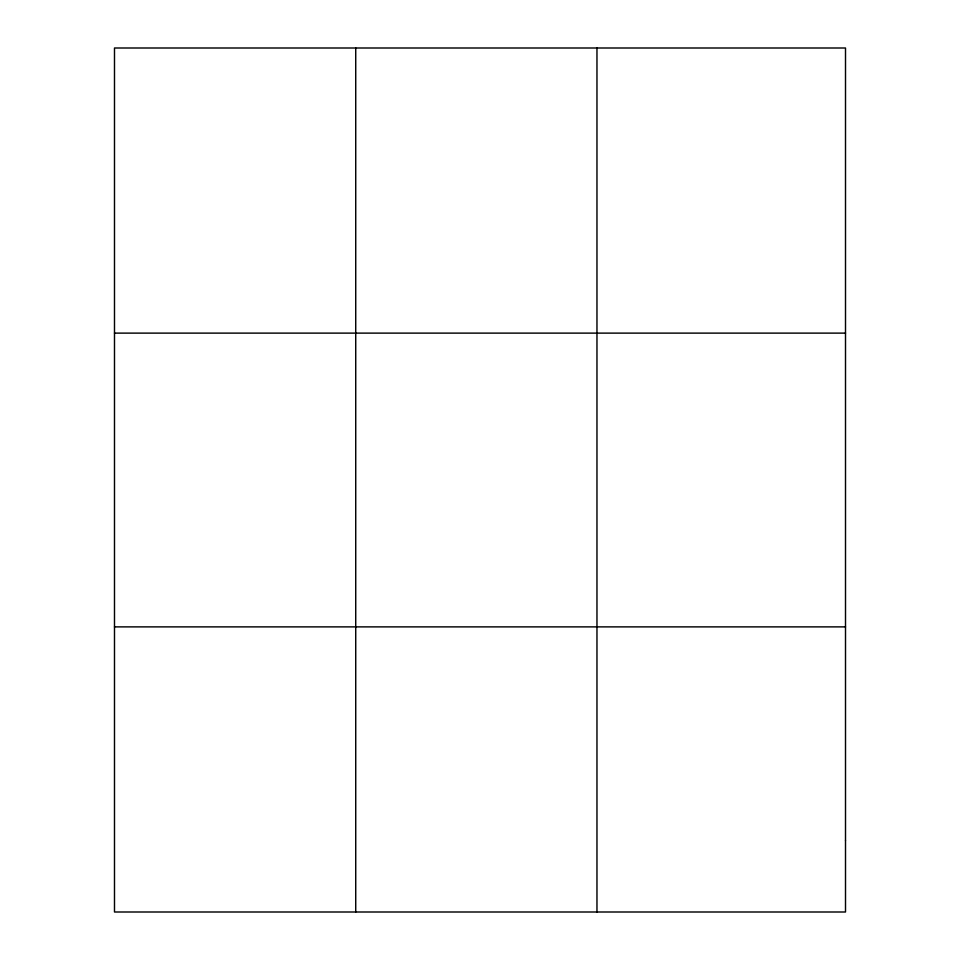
<?xml version="1.0" encoding="UTF-8"?>
<svg xmlns="http://www.w3.org/2000/svg" width="960" height="960" viewBox="0 0 960 960"><rect width="100%" height="100%" fill="white"/><g stroke="black" fill="none" stroke-linecap="round" stroke-linejoin="round"><path stroke-width="1.44" d="M355.728 48L355.728 912M596.964 48L596.964 912M114.492 333.12L845.508 333.12M114.492 626.88L845.508 626.88M845.508 840.72L845.508 912L114.492 912L114.492 48L845.508 48L845.508 840.72"/></g></svg>
